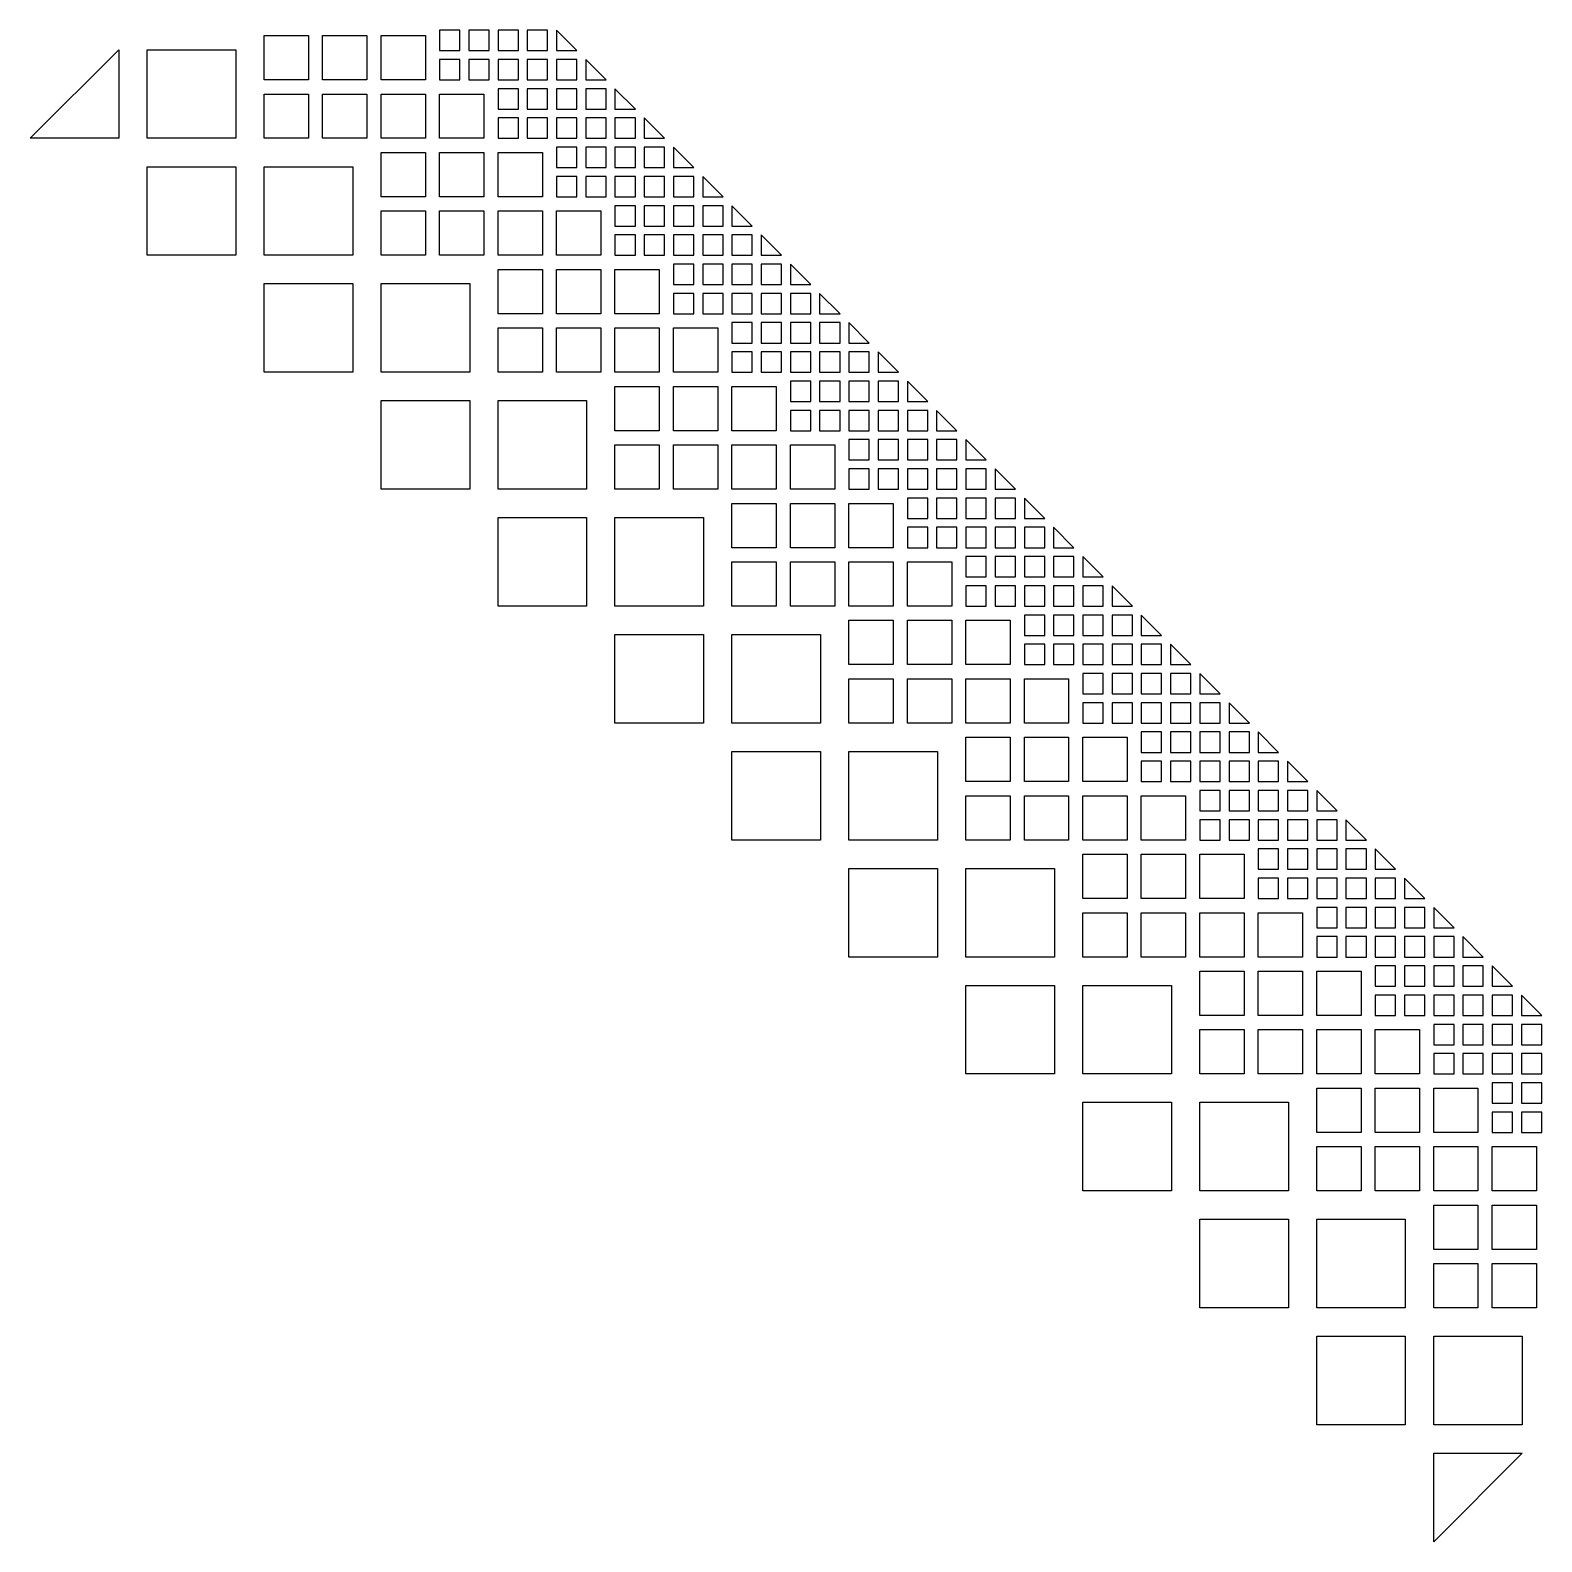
# Model space of a CAD drawing. Header units: inches. Extents: x -11.9 to 11.9, y -21.8 to -14.7.
# Drawn here: x -8.946 to -8.179, y -21.788 to -21.02 of the extents above; entities that cross this region are included whole.
import ezdxf

# ---------------------------------------------------------------- set-up
doc = ezdxf.new("R2010")
doc.units = ezdxf.units.IN
doc.header["$MEASUREMENT"] = 0

msp = doc.modelspace()

# ---------------------------------------------------------------- linework, layer by layer
for points in [[(-8.80505, -21.04516), (-8.82755, -21.04516), (-8.82755, -21.02266), (-8.80505, -21.02266)], [(-8.79785, -21.04516), (-8.79785, -21.02266), (-8.77535, -21.02266), (-8.77535, -21.04516)], [(-8.74565, -21.04516), (-8.76815, -21.04516), (-8.76815, -21.02266), (-8.74565, -21.02266)], [(-8.7281, -21.01996), (-8.73845, -21.01996), (-8.73845, -21.03031), (-8.7281, -21.03031)], [(-8.71325, -21.03031), (-8.71325, -21.01996), (-8.7236, -21.01996), (-8.7236, -21.03031)], [(-8.6984, -21.03031), (-8.6984, -21.01996), (-8.70875, -21.01996), (-8.70875, -21.03031)], [(-8.68355, -21.03031), (-8.68355, -21.01996), (-8.6939, -21.01996), (-8.6939, -21.03031)], [(-8.67905, -21.03031), (-8.6687, -21.03031), (-8.67905, -21.01996)], [(-8.90135, -21.07486), (-8.94635, -21.07486), (-8.90135, -21.02986)], [(-8.84195, -21.02986), (-8.84195, -21.07486), (-8.88695, -21.07486), (-8.88695, -21.02986)], [(-8.73845, -21.04516), (-8.7281, -21.04516), (-8.7281, -21.03481), (-8.73845, -21.03481)], [(-8.7236, -21.03481), (-8.7236, -21.04516), (-8.71325, -21.04516), (-8.71325, -21.03481)], [(-8.6984, -21.04516), (-8.6984, -21.03481), (-8.70875, -21.03481), (-8.70875, -21.04516)], [(-8.68355, -21.04516), (-8.68355, -21.03481), (-8.6939, -21.03481), (-8.6939, -21.04516)], [(-8.6687, -21.04516), (-8.6687, -21.03481), (-8.67905, -21.03481), (-8.67905, -21.04516)], [(-8.6642, -21.04516), (-8.65385, -21.04516), (-8.6642, -21.03481)], [(-8.6984, -21.04966), (-8.70875, -21.04966), (-8.70875, -21.06001), (-8.6984, -21.06001)], [(-8.68355, -21.06001), (-8.68355, -21.04966), (-8.6939, -21.04966), (-8.6939, -21.06001)], [(-8.6687, -21.06001), (-8.6687, -21.04966), (-8.67905, -21.04966), (-8.67905, -21.06001)], [(-8.65385, -21.06001), (-8.65385, -21.04966), (-8.6642, -21.04966), (-8.6642, -21.06001)], [(-8.64935, -21.06001), (-8.639, -21.06001), (-8.64935, -21.04966)], [(-8.82755, -21.07486), (-8.82755, -21.05236), (-8.80505, -21.05236), (-8.80505, -21.07486)], [(-8.77535, -21.07486), (-8.79785, -21.07486), (-8.79785, -21.05236), (-8.77535, -21.05236)], [(-8.76815, -21.07486), (-8.76815, -21.05236), (-8.74565, -21.05236), (-8.74565, -21.07486)], [(-8.71595, -21.07486), (-8.73845, -21.07486), (-8.73845, -21.05236), (-8.71595, -21.05236)], [(-8.70875, -21.07486), (-8.6984, -21.07486), (-8.6984, -21.06451), (-8.70875, -21.06451)], [(-8.6939, -21.06451), (-8.6939, -21.07486), (-8.68355, -21.07486), (-8.68355, -21.06451)], [(-8.6687, -21.07486), (-8.6687, -21.06451), (-8.67905, -21.06451), (-8.67905, -21.07486)], [(-8.65385, -21.07486), (-8.65385, -21.06451), (-8.6642, -21.06451), (-8.6642, -21.07486)], [(-8.639, -21.07486), (-8.639, -21.06451), (-8.64935, -21.06451), (-8.64935, -21.07486)], [(-8.6345, -21.07486), (-8.62415, -21.07486), (-8.6345, -21.06451)], [(-8.6687, -21.07936), (-8.67905, -21.07936), (-8.67905, -21.08971), (-8.6687, -21.08971)], [(-8.65385, -21.08971), (-8.65385, -21.07936), (-8.6642, -21.07936), (-8.6642, -21.08971)], [(-8.639, -21.08971), (-8.639, -21.07936), (-8.64935, -21.07936), (-8.64935, -21.08971)], [(-8.62415, -21.08971), (-8.62415, -21.07936), (-8.6345, -21.07936), (-8.6345, -21.08971)], [(-8.61965, -21.08971), (-8.6093, -21.08971), (-8.61965, -21.07936)], [(-8.74565, -21.10456), (-8.76815, -21.10456), (-8.76815, -21.08206), (-8.74565, -21.08206)], [(-8.73845, -21.10456), (-8.73845, -21.08206), (-8.71595, -21.08206), (-8.71595, -21.10456)], [(-8.68625, -21.10456), (-8.70875, -21.10456), (-8.70875, -21.08206), (-8.68625, -21.08206)], [(-8.84195, -21.13426), (-8.88695, -21.13426), (-8.88695, -21.08926), (-8.84195, -21.08926)], [(-8.82755, -21.08926), (-8.78255, -21.08926), (-8.78255, -21.13426), (-8.82755, -21.13426)], [(-8.67905, -21.10456), (-8.6687, -21.10456), (-8.6687, -21.09421), (-8.67905, -21.09421)], [(-8.6642, -21.09421), (-8.6642, -21.10456), (-8.65385, -21.10456), (-8.65385, -21.09421)], [(-8.639, -21.10456), (-8.639, -21.09421), (-8.64935, -21.09421), (-8.64935, -21.10456)], [(-8.62415, -21.10456), (-8.62415, -21.09421), (-8.6345, -21.09421), (-8.6345, -21.10456)], [(-8.6093, -21.10456), (-8.6093, -21.09421), (-8.61965, -21.09421), (-8.61965, -21.10456)], [(-8.6048, -21.10456), (-8.59445, -21.10456), (-8.6048, -21.09421)], [(-8.639, -21.10906), (-8.64935, -21.10906), (-8.64935, -21.11941), (-8.639, -21.11941)], [(-8.62415, -21.11941), (-8.62415, -21.10906), (-8.6345, -21.10906), (-8.6345, -21.11941)], [(-8.6093, -21.11941), (-8.6093, -21.10906), (-8.61965, -21.10906), (-8.61965, -21.11941)], [(-8.59445, -21.11941), (-8.59445, -21.10906), (-8.6048, -21.10906), (-8.6048, -21.11941)], [(-8.58995, -21.11941), (-8.5796, -21.11941), (-8.58995, -21.10906)], [(-8.76815, -21.13426), (-8.76815, -21.11176), (-8.74565, -21.11176), (-8.74565, -21.13426)], [(-8.71595, -21.13426), (-8.73845, -21.13426), (-8.73845, -21.11176), (-8.71595, -21.11176)], [(-8.70875, -21.13426), (-8.70875, -21.11176), (-8.68625, -21.11176), (-8.68625, -21.13426)], [(-8.65655, -21.13426), (-8.67905, -21.13426), (-8.67905, -21.11176), (-8.65655, -21.11176)], [(-8.64935, -21.13426), (-8.639, -21.13426), (-8.639, -21.12391), (-8.64935, -21.12391)], [(-8.6345, -21.12391), (-8.6345, -21.13426), (-8.62415, -21.13426), (-8.62415, -21.12391)], [(-8.6093, -21.13426), (-8.6093, -21.12391), (-8.61965, -21.12391), (-8.61965, -21.13426)], [(-8.59445, -21.13426), (-8.59445, -21.12391), (-8.6048, -21.12391), (-8.6048, -21.13426)], [(-8.5796, -21.13426), (-8.5796, -21.12391), (-8.58995, -21.12391), (-8.58995, -21.13426)], [(-8.5751, -21.13426), (-8.56475, -21.13426), (-8.5751, -21.12391)], [(-8.68625, -21.16396), (-8.70875, -21.16396), (-8.70875, -21.14146), (-8.68625, -21.14146)], [(-8.67905, -21.16396), (-8.67905, -21.14146), (-8.65655, -21.14146), (-8.65655, -21.16396)], [(-8.62685, -21.16396), (-8.64935, -21.16396), (-8.64935, -21.14146), (-8.62685, -21.14146)], [(-8.6093, -21.13876), (-8.61965, -21.13876), (-8.61965, -21.14911), (-8.6093, -21.14911)], [(-8.59445, -21.14911), (-8.59445, -21.13876), (-8.6048, -21.13876), (-8.6048, -21.14911)], [(-8.5796, -21.14911), (-8.5796, -21.13876), (-8.58995, -21.13876), (-8.58995, -21.14911)], [(-8.56475, -21.14911), (-8.56475, -21.13876), (-8.5751, -21.13876), (-8.5751, -21.14911)], [(-8.56025, -21.14911), (-8.5499, -21.14911), (-8.56025, -21.13876)], [(-8.78255, -21.14866), (-8.78255, -21.19366), (-8.82755, -21.19366), (-8.82755, -21.14866)], [(-8.76815, -21.14866), (-8.72315, -21.14866), (-8.72315, -21.19366), (-8.76815, -21.19366)], [(-8.61965, -21.16396), (-8.6093, -21.16396), (-8.6093, -21.15361), (-8.61965, -21.15361)], [(-8.6048, -21.15361), (-8.6048, -21.16396), (-8.59445, -21.16396), (-8.59445, -21.15361)], [(-8.5796, -21.16396), (-8.5796, -21.15361), (-8.58995, -21.15361), (-8.58995, -21.16396)], [(-8.56475, -21.16396), (-8.56475, -21.15361), (-8.5751, -21.15361), (-8.5751, -21.16396)], [(-8.5499, -21.16396), (-8.5499, -21.15361), (-8.56025, -21.15361), (-8.56025, -21.16396)], [(-8.5454, -21.16396), (-8.53505, -21.16396), (-8.5454, -21.15361)], [(-8.70875, -21.19366), (-8.70875, -21.17116), (-8.68625, -21.17116), (-8.68625, -21.19366)], [(-8.65655, -21.19366), (-8.67905, -21.19366), (-8.67905, -21.17116), (-8.65655, -21.17116)], [(-8.64935, -21.19366), (-8.64935, -21.17116), (-8.62685, -21.17116), (-8.62685, -21.19366)], [(-8.59715, -21.19366), (-8.61965, -21.19366), (-8.61965, -21.17116), (-8.59715, -21.17116)], [(-8.5796, -21.16846), (-8.58995, -21.16846), (-8.58995, -21.17881), (-8.5796, -21.17881)], [(-8.56475, -21.17881), (-8.56475, -21.16846), (-8.5751, -21.16846), (-8.5751, -21.17881)], [(-8.5499, -21.17881), (-8.5499, -21.16846), (-8.56025, -21.16846), (-8.56025, -21.17881)], [(-8.53505, -21.17881), (-8.53505, -21.16846), (-8.5454, -21.16846), (-8.5454, -21.17881)], [(-8.53055, -21.17881), (-8.5202, -21.17881), (-8.53055, -21.16846)], [(-8.58995, -21.19366), (-8.5796, -21.19366), (-8.5796, -21.18331), (-8.58995, -21.18331)], [(-8.5751, -21.18331), (-8.5751, -21.19366), (-8.56475, -21.19366), (-8.56475, -21.18331)], [(-8.5499, -21.19366), (-8.5499, -21.18331), (-8.56025, -21.18331), (-8.56025, -21.19366)], [(-8.53505, -21.19366), (-8.53505, -21.18331), (-8.5454, -21.18331), (-8.5454, -21.19366)], [(-8.5202, -21.19366), (-8.5202, -21.18331), (-8.53055, -21.18331), (-8.53055, -21.19366)], [(-8.5157, -21.19366), (-8.50535, -21.19366), (-8.5157, -21.18331)], [(-8.62685, -21.22336), (-8.64935, -21.22336), (-8.64935, -21.20086), (-8.62685, -21.20086)], [(-8.61965, -21.22336), (-8.61965, -21.20086), (-8.59715, -21.20086), (-8.59715, -21.22336)], [(-8.58995, -21.22336), (-8.58995, -21.20086), (-8.56745, -21.20086), (-8.56745, -21.22336)], [(-8.5499, -21.19816), (-8.56025, -21.19816), (-8.56025, -21.20851), (-8.5499, -21.20851)], [(-8.53505, -21.20851), (-8.53505, -21.19816), (-8.5454, -21.19816), (-8.5454, -21.20851)], [(-8.5202, -21.20851), (-8.5202, -21.19816), (-8.53055, -21.19816), (-8.53055, -21.20851)], [(-8.50535, -21.20851), (-8.50535, -21.19816), (-8.5157, -21.19816), (-8.5157, -21.20851)], [(-8.50085, -21.20851), (-8.4905, -21.20851), (-8.50085, -21.19816)], [(-8.72315, -21.20806), (-8.72315, -21.25306), (-8.76815, -21.25306), (-8.76815, -21.20806)], [(-8.70875, -21.20806), (-8.66375, -21.20806), (-8.66375, -21.25306), (-8.70875, -21.25306)], [(-8.56025, -21.22336), (-8.5499, -21.22336), (-8.5499, -21.21301), (-8.56025, -21.21301)], [(-8.5454, -21.21301), (-8.5454, -21.22336), (-8.53505, -21.22336), (-8.53505, -21.21301)], [(-8.5202, -21.22336), (-8.5202, -21.21301), (-8.53055, -21.21301), (-8.53055, -21.22336)], [(-8.50535, -21.22336), (-8.50535, -21.21301), (-8.5157, -21.21301), (-8.5157, -21.22336)], [(-8.4905, -21.22336), (-8.4905, -21.21301), (-8.50085, -21.21301), (-8.50085, -21.22336)], [(-8.486, -21.22336), (-8.47565, -21.22336), (-8.486, -21.21301)], [(-8.64935, -21.25306), (-8.64935, -21.23056), (-8.62685, -21.23056), (-8.62685, -21.25306)], [(-8.59715, -21.25306), (-8.61965, -21.25306), (-8.61965, -21.23056), (-8.59715, -21.23056)], [(-8.58995, -21.25306), (-8.58995, -21.23056), (-8.56745, -21.23056), (-8.56745, -21.25306)], [(-8.56025, -21.25306), (-8.56025, -21.23056), (-8.53775, -21.23056), (-8.53775, -21.25306)], [(-8.5202, -21.22786), (-8.53055, -21.22786), (-8.53055, -21.23821), (-8.5202, -21.23821)], [(-8.50535, -21.23821), (-8.50535, -21.22786), (-8.5157, -21.22786), (-8.5157, -21.23821)], [(-8.4905, -21.23821), (-8.4905, -21.22786), (-8.50085, -21.22786), (-8.50085, -21.23821)], [(-8.47565, -21.23821), (-8.47565, -21.22786), (-8.486, -21.22786), (-8.486, -21.23821)], [(-8.47115, -21.23821), (-8.4608, -21.23821), (-8.47115, -21.22786)], [(-8.53055, -21.25306), (-8.5202, -21.25306), (-8.5202, -21.24271), (-8.53055, -21.24271)], [(-8.5157, -21.24271), (-8.5157, -21.25306), (-8.50535, -21.25306), (-8.50535, -21.24271)], [(-8.4905, -21.25306), (-8.4905, -21.24271), (-8.50085, -21.24271), (-8.50085, -21.25306)], [(-8.47565, -21.25306), (-8.47565, -21.24271), (-8.486, -21.24271), (-8.486, -21.25306)], [(-8.4608, -21.25306), (-8.4608, -21.24271), (-8.47115, -21.24271), (-8.47115, -21.25306)], [(-8.4563, -21.25306), (-8.44595, -21.25306), (-8.4563, -21.24271)], [(-8.4905, -21.25756), (-8.50085, -21.25756), (-8.50085, -21.26791), (-8.4905, -21.26791)], [(-8.47565, -21.26791), (-8.47565, -21.25756), (-8.486, -21.25756), (-8.486, -21.26791)], [(-8.4608, -21.26791), (-8.4608, -21.25756), (-8.47115, -21.25756), (-8.47115, -21.26791)], [(-8.44595, -21.26791), (-8.44595, -21.25756), (-8.4563, -21.25756), (-8.4563, -21.26791)], [(-8.44145, -21.26791), (-8.4311, -21.26791), (-8.44145, -21.25756)], [(-8.56745, -21.28276), (-8.58995, -21.28276), (-8.58995, -21.26026), (-8.56745, -21.26026)], [(-8.56025, -21.28276), (-8.56025, -21.26026), (-8.53775, -21.26026), (-8.53775, -21.28276)], [(-8.50805, -21.28276), (-8.53055, -21.28276), (-8.53055, -21.26026), (-8.50805, -21.26026)], [(-8.66375, -21.26746), (-8.66375, -21.31246), (-8.70875, -21.31246), (-8.70875, -21.26746)], [(-8.60435, -21.26746), (-8.60435, -21.31246), (-8.64935, -21.31246), (-8.64935, -21.26746)], [(-8.50085, -21.28276), (-8.4905, -21.28276), (-8.4905, -21.27241), (-8.50085, -21.27241)], [(-8.486, -21.27241), (-8.486, -21.28276), (-8.47565, -21.28276), (-8.47565, -21.27241)], [(-8.4608, -21.28276), (-8.4608, -21.27241), (-8.47115, -21.27241), (-8.47115, -21.28276)], [(-8.44595, -21.28276), (-8.44595, -21.27241), (-8.4563, -21.27241), (-8.4563, -21.28276)], [(-8.4311, -21.28276), (-8.4311, -21.27241), (-8.44145, -21.27241), (-8.44145, -21.28276)], [(-8.4266, -21.28276), (-8.41625, -21.28276), (-8.4266, -21.27241)], [(-8.4608, -21.28726), (-8.47115, -21.28726), (-8.47115, -21.29761), (-8.4608, -21.29761)], [(-8.44595, -21.29761), (-8.44595, -21.28726), (-8.4563, -21.28726), (-8.4563, -21.29761)], [(-8.4311, -21.29761), (-8.4311, -21.28726), (-8.44145, -21.28726), (-8.44145, -21.29761)], [(-8.41625, -21.29761), (-8.41625, -21.28726), (-8.4266, -21.28726), (-8.4266, -21.29761)], [(-8.41175, -21.29761), (-8.4014, -21.29761), (-8.41175, -21.28726)], [(-8.58995, -21.31246), (-8.58995, -21.28996), (-8.56745, -21.28996), (-8.56745, -21.31246)], [(-8.53775, -21.31246), (-8.56025, -21.31246), (-8.56025, -21.28996), (-8.53775, -21.28996)], [(-8.53055, -21.31246), (-8.53055, -21.28996), (-8.50805, -21.28996), (-8.50805, -21.31246)], [(-8.47835, -21.31246), (-8.50085, -21.31246), (-8.50085, -21.28996), (-8.47835, -21.28996)], [(-8.47115, -21.31246), (-8.4608, -21.31246), (-8.4608, -21.30211), (-8.47115, -21.30211)], [(-8.4563, -21.30211), (-8.4563, -21.31246), (-8.44595, -21.31246), (-8.44595, -21.30211)], [(-8.4311, -21.31246), (-8.4311, -21.30211), (-8.44145, -21.30211), (-8.44145, -21.31246)], [(-8.41625, -21.31246), (-8.41625, -21.30211), (-8.4266, -21.30211), (-8.4266, -21.31246)], [(-8.4014, -21.31246), (-8.4014, -21.30211), (-8.41175, -21.30211), (-8.41175, -21.31246)], [(-8.3969, -21.31246), (-8.38655, -21.31246), (-8.3969, -21.30211)], [(-8.4311, -21.31696), (-8.44145, -21.31696), (-8.44145, -21.32731), (-8.4311, -21.32731)], [(-8.41625, -21.32731), (-8.41625, -21.31696), (-8.4266, -21.31696), (-8.4266, -21.32731)], [(-8.4014, -21.32731), (-8.4014, -21.31696), (-8.41175, -21.31696), (-8.41175, -21.32731)], [(-8.38655, -21.32731), (-8.38655, -21.31696), (-8.3969, -21.31696), (-8.3969, -21.32731)], [(-8.38205, -21.32731), (-8.3717, -21.32731), (-8.38205, -21.31696)], [(-8.50805, -21.34216), (-8.53055, -21.34216), (-8.53055, -21.31966), (-8.50805, -21.31966)], [(-8.50085, -21.34216), (-8.50085, -21.31966), (-8.47835, -21.31966), (-8.47835, -21.34216)], [(-8.44865, -21.34216), (-8.47115, -21.34216), (-8.47115, -21.31966), (-8.44865, -21.31966)], [(-8.60435, -21.37186), (-8.64935, -21.37186), (-8.64935, -21.32686), (-8.60435, -21.32686)], [(-8.58995, -21.32686), (-8.54495, -21.32686), (-8.54495, -21.37186), (-8.58995, -21.37186)], [(-8.44145, -21.34216), (-8.4311, -21.34216), (-8.4311, -21.33181), (-8.44145, -21.33181)], [(-8.4266, -21.33181), (-8.4266, -21.34216), (-8.41625, -21.34216), (-8.41625, -21.33181)], [(-8.4014, -21.34216), (-8.4014, -21.33181), (-8.41175, -21.33181), (-8.41175, -21.34216)], [(-8.38655, -21.34216), (-8.38655, -21.33181), (-8.3969, -21.33181), (-8.3969, -21.34216)], [(-8.3717, -21.34216), (-8.3717, -21.33181), (-8.38205, -21.33181), (-8.38205, -21.34216)], [(-8.3672, -21.34216), (-8.35685, -21.34216), (-8.3672, -21.33181)], [(-8.53055, -21.37186), (-8.53055, -21.34936), (-8.50805, -21.34936), (-8.50805, -21.37186)], [(-8.47835, -21.37186), (-8.50085, -21.37186), (-8.50085, -21.34936), (-8.47835, -21.34936)], [(-8.47115, -21.37186), (-8.47115, -21.34936), (-8.44865, -21.34936), (-8.44865, -21.37186)], [(-8.41895, -21.37186), (-8.44145, -21.37186), (-8.44145, -21.34936), (-8.41895, -21.34936)], [(-8.4014, -21.34666), (-8.41175, -21.34666), (-8.41175, -21.35701), (-8.4014, -21.35701)], [(-8.38655, -21.35701), (-8.38655, -21.34666), (-8.3969, -21.34666), (-8.3969, -21.35701)], [(-8.3717, -21.35701), (-8.3717, -21.34666), (-8.38205, -21.34666), (-8.38205, -21.35701)], [(-8.35685, -21.35701), (-8.35685, -21.34666), (-8.3672, -21.34666), (-8.3672, -21.35701)], [(-8.35235, -21.35701), (-8.342, -21.35701), (-8.35235, -21.34666)], [(-8.41175, -21.37186), (-8.4014, -21.37186), (-8.4014, -21.36151), (-8.41175, -21.36151)], [(-8.3969, -21.36151), (-8.3969, -21.37186), (-8.38655, -21.37186), (-8.38655, -21.36151)], [(-8.3717, -21.37186), (-8.3717, -21.36151), (-8.38205, -21.36151), (-8.38205, -21.37186)], [(-8.35685, -21.37186), (-8.35685, -21.36151), (-8.3672, -21.36151), (-8.3672, -21.37186)], [(-8.342, -21.37186), (-8.342, -21.36151), (-8.35235, -21.36151), (-8.35235, -21.37186)], [(-8.3375, -21.37186), (-8.32715, -21.37186), (-8.3375, -21.36151)], [(-8.44865, -21.40156), (-8.47115, -21.40156), (-8.47115, -21.37906), (-8.44865, -21.37906)], [(-8.44145, -21.40156), (-8.44145, -21.37906), (-8.41895, -21.37906), (-8.41895, -21.40156)], [(-8.38925, -21.40156), (-8.41175, -21.40156), (-8.41175, -21.37906), (-8.38925, -21.37906)], [(-8.3717, -21.37636), (-8.38205, -21.37636), (-8.38205, -21.38671), (-8.3717, -21.38671)], [(-8.35685, -21.38671), (-8.35685, -21.37636), (-8.3672, -21.37636), (-8.3672, -21.38671)], [(-8.342, -21.38671), (-8.342, -21.37636), (-8.35235, -21.37636), (-8.35235, -21.38671)], [(-8.32715, -21.38671), (-8.32715, -21.37636), (-8.3375, -21.37636), (-8.3375, -21.38671)], [(-8.32265, -21.38671), (-8.3123, -21.38671), (-8.32265, -21.37636)], [(-8.54495, -21.38626), (-8.54495, -21.43126), (-8.58995, -21.43126), (-8.58995, -21.38626)], [(-8.53055, -21.38626), (-8.48555, -21.38626), (-8.48555, -21.43126), (-8.53055, -21.43126)], [(-8.38205, -21.40156), (-8.3717, -21.40156), (-8.3717, -21.39121), (-8.38205, -21.39121)], [(-8.3672, -21.39121), (-8.3672, -21.40156), (-8.35685, -21.40156), (-8.35685, -21.39121)], [(-8.342, -21.40156), (-8.342, -21.39121), (-8.35235, -21.39121), (-8.35235, -21.40156)], [(-8.32715, -21.40156), (-8.32715, -21.39121), (-8.3375, -21.39121), (-8.3375, -21.40156)], [(-8.3123, -21.40156), (-8.3123, -21.39121), (-8.32265, -21.39121), (-8.32265, -21.40156)], [(-8.3078, -21.40156), (-8.29745, -21.40156), (-8.3078, -21.39121)], [(-8.47115, -21.43126), (-8.47115, -21.40876), (-8.44865, -21.40876), (-8.44865, -21.43126)], [(-8.41895, -21.43126), (-8.44145, -21.43126), (-8.44145, -21.40876), (-8.41895, -21.40876)], [(-8.41175, -21.43126), (-8.41175, -21.40876), (-8.38925, -21.40876), (-8.38925, -21.43126)], [(-8.35955, -21.43126), (-8.38205, -21.43126), (-8.38205, -21.40876), (-8.35955, -21.40876)], [(-8.342, -21.40606), (-8.35235, -21.40606), (-8.35235, -21.41641), (-8.342, -21.41641)], [(-8.32715, -21.41641), (-8.32715, -21.40606), (-8.3375, -21.40606), (-8.3375, -21.41641)], [(-8.3123, -21.41641), (-8.3123, -21.40606), (-8.32265, -21.40606), (-8.32265, -21.41641)], [(-8.29745, -21.41641), (-8.29745, -21.40606), (-8.3078, -21.40606), (-8.3078, -21.41641)], [(-8.29295, -21.41641), (-8.2826, -21.41641), (-8.29295, -21.40606)], [(-8.35235, -21.43126), (-8.342, -21.43126), (-8.342, -21.42091), (-8.35235, -21.42091)], [(-8.3375, -21.42091), (-8.3375, -21.43126), (-8.32715, -21.43126), (-8.32715, -21.42091)], [(-8.3123, -21.43126), (-8.3123, -21.42091), (-8.32265, -21.42091), (-8.32265, -21.43126)], [(-8.29745, -21.43126), (-8.29745, -21.42091), (-8.3078, -21.42091), (-8.3078, -21.43126)], [(-8.2826, -21.43126), (-8.2826, -21.42091), (-8.29295, -21.42091), (-8.29295, -21.43126)], [(-8.2781, -21.43126), (-8.26775, -21.43126), (-8.2781, -21.42091)], [(-8.38925, -21.46096), (-8.41175, -21.46096), (-8.41175, -21.43846), (-8.38925, -21.43846)], [(-8.38205, -21.46096), (-8.38205, -21.43846), (-8.35955, -21.43846), (-8.35955, -21.46096)], [(-8.32985, -21.46096), (-8.35235, -21.46096), (-8.35235, -21.43846), (-8.32985, -21.43846)], [(-8.3123, -21.43576), (-8.32265, -21.43576), (-8.32265, -21.44611), (-8.3123, -21.44611)], [(-8.29745, -21.44611), (-8.29745, -21.43576), (-8.3078, -21.43576), (-8.3078, -21.44611)], [(-8.2826, -21.44611), (-8.2826, -21.43576), (-8.29295, -21.43576), (-8.29295, -21.44611)], [(-8.26775, -21.44611), (-8.26775, -21.43576), (-8.2781, -21.43576), (-8.2781, -21.44611)], [(-8.26325, -21.44611), (-8.2529, -21.44611), (-8.26325, -21.43576)], [(-8.48555, -21.44566), (-8.48555, -21.49066), (-8.53055, -21.49066), (-8.53055, -21.44566)], [(-8.47115, -21.44566), (-8.42615, -21.44566), (-8.42615, -21.49066), (-8.47115, -21.49066)], [(-8.32265, -21.46096), (-8.3123, -21.46096), (-8.3123, -21.45061), (-8.32265, -21.45061)], [(-8.3078, -21.45061), (-8.3078, -21.46096), (-8.29745, -21.46096), (-8.29745, -21.45061)], [(-8.2826, -21.46096), (-8.2826, -21.45061), (-8.29295, -21.45061), (-8.29295, -21.46096)], [(-8.26775, -21.46096), (-8.26775, -21.45061), (-8.2781, -21.45061), (-8.2781, -21.46096)], [(-8.2529, -21.46096), (-8.2529, -21.45061), (-8.26325, -21.45061), (-8.26325, -21.46096)], [(-8.2484, -21.46096), (-8.23805, -21.46096), (-8.2484, -21.45061)], [(-8.41175, -21.49066), (-8.41175, -21.46816), (-8.38925, -21.46816), (-8.38925, -21.49066)], [(-8.35955, -21.49066), (-8.38205, -21.49066), (-8.38205, -21.46816), (-8.35955, -21.46816)], [(-8.35235, -21.49066), (-8.35235, -21.46816), (-8.32985, -21.46816), (-8.32985, -21.49066)], [(-8.30015, -21.49066), (-8.32265, -21.49066), (-8.32265, -21.46816), (-8.30015, -21.46816)], [(-8.2826, -21.46546), (-8.29295, -21.46546), (-8.29295, -21.47581), (-8.2826, -21.47581)], [(-8.26775, -21.47581), (-8.26775, -21.46546), (-8.2781, -21.46546), (-8.2781, -21.47581)], [(-8.2529, -21.47581), (-8.2529, -21.46546), (-8.26325, -21.46546), (-8.26325, -21.47581)], [(-8.23805, -21.47581), (-8.23805, -21.46546), (-8.2484, -21.46546), (-8.2484, -21.47581)], [(-8.23355, -21.47581), (-8.2232, -21.47581), (-8.23355, -21.46546)], [(-8.29295, -21.49066), (-8.2826, -21.49066), (-8.2826, -21.48031), (-8.29295, -21.48031)], [(-8.2781, -21.48031), (-8.2781, -21.49066), (-8.26775, -21.49066), (-8.26775, -21.48031)], [(-8.2529, -21.49066), (-8.2529, -21.48031), (-8.26325, -21.48031), (-8.26325, -21.49066)], [(-8.23805, -21.49066), (-8.23805, -21.48031), (-8.2484, -21.48031), (-8.2484, -21.49066)], [(-8.2232, -21.49066), (-8.2232, -21.48031), (-8.23355, -21.48031), (-8.23355, -21.49066)], [(-8.2187, -21.49066), (-8.20835, -21.49066), (-8.2187, -21.48031)], [(-8.2529, -21.49516), (-8.26325, -21.49516), (-8.26325, -21.50551), (-8.2529, -21.50551)], [(-8.23805, -21.50551), (-8.23805, -21.49516), (-8.2484, -21.49516), (-8.2484, -21.50551)], [(-8.2232, -21.50551), (-8.2232, -21.49516), (-8.23355, -21.49516), (-8.23355, -21.50551)], [(-8.20835, -21.50551), (-8.20835, -21.49516), (-8.2187, -21.49516), (-8.2187, -21.50551)], [(-8.20385, -21.50551), (-8.1935, -21.50551), (-8.20385, -21.49516)], [(-8.32985, -21.52036), (-8.35235, -21.52036), (-8.35235, -21.49786), (-8.32985, -21.49786)], [(-8.32265, -21.52036), (-8.32265, -21.49786), (-8.30015, -21.49786), (-8.30015, -21.52036)], [(-8.27045, -21.52036), (-8.29295, -21.52036), (-8.29295, -21.49786), (-8.27045, -21.49786)], [(-8.42615, -21.50506), (-8.42615, -21.55006), (-8.47115, -21.55006), (-8.47115, -21.50506)], [(-8.41175, -21.50506), (-8.36675, -21.50506), (-8.36675, -21.55006), (-8.41175, -21.55006)], [(-8.26325, -21.52036), (-8.2529, -21.52036), (-8.2529, -21.51001), (-8.26325, -21.51001)], [(-8.2484, -21.51001), (-8.2484, -21.52036), (-8.23805, -21.52036), (-8.23805, -21.51001)], [(-8.2232, -21.52036), (-8.2232, -21.51001), (-8.23355, -21.51001), (-8.23355, -21.52036)], [(-8.20835, -21.52036), (-8.20835, -21.51001), (-8.2187, -21.51001), (-8.2187, -21.52036)], [(-8.1935, -21.52036), (-8.1935, -21.51001), (-8.20385, -21.51001), (-8.20385, -21.52036)], [(-8.189, -21.52036), (-8.17865, -21.52036), (-8.189, -21.51001)], [(-8.2232, -21.52486), (-8.23355, -21.52486), (-8.23355, -21.53521), (-8.2232, -21.53521)], [(-8.20835, -21.53521), (-8.20835, -21.52486), (-8.2187, -21.52486), (-8.2187, -21.53521)], [(-8.1935, -21.53521), (-8.1935, -21.52486), (-8.20385, -21.52486), (-8.20385, -21.53521)], [(-8.17865, -21.53521), (-8.17865, -21.52486), (-8.189, -21.52486), (-8.189, -21.53521)], [(-8.35235, -21.55006), (-8.35235, -21.52756), (-8.32985, -21.52756), (-8.32985, -21.55006)], [(-8.30015, -21.55006), (-8.32265, -21.55006), (-8.32265, -21.52756), (-8.30015, -21.52756)], [(-8.29295, -21.55006), (-8.29295, -21.52756), (-8.27045, -21.52756), (-8.27045, -21.55006)], [(-8.24075, -21.55006), (-8.26325, -21.55006), (-8.26325, -21.52756), (-8.24075, -21.52756)], [(-8.23355, -21.55006), (-8.2232, -21.55006), (-8.2232, -21.53971), (-8.23355, -21.53971)], [(-8.2187, -21.53971), (-8.2187, -21.55006), (-8.20835, -21.55006), (-8.20835, -21.53971)], [(-8.1935, -21.55006), (-8.1935, -21.53971), (-8.20385, -21.53971), (-8.20385, -21.55006)], [(-8.17865, -21.55006), (-8.17865, -21.53971), (-8.189, -21.53971), (-8.189, -21.55006)], [(-8.1935, -21.55456), (-8.20385, -21.55456), (-8.20385, -21.56491), (-8.1935, -21.56491)], [(-8.17865, -21.56491), (-8.17865, -21.55456), (-8.189, -21.55456), (-8.189, -21.56491)], [(-8.36675, -21.60946), (-8.41175, -21.60946), (-8.41175, -21.56446), (-8.36675, -21.56446)], [(-8.35235, -21.56446), (-8.30735, -21.56446), (-8.30735, -21.60946), (-8.35235, -21.60946)], [(-8.27045, -21.57976), (-8.29295, -21.57976), (-8.29295, -21.55726), (-8.27045, -21.55726)], [(-8.26325, -21.57976), (-8.26325, -21.55726), (-8.24075, -21.55726), (-8.24075, -21.57976)], [(-8.21105, -21.57976), (-8.23355, -21.57976), (-8.23355, -21.55726), (-8.21105, -21.55726)], [(-8.20385, -21.57976), (-8.1935, -21.57976), (-8.1935, -21.56941), (-8.20385, -21.56941)], [(-8.189, -21.56941), (-8.189, -21.57976), (-8.17865, -21.57976), (-8.17865, -21.56941)], [(-8.29295, -21.60946), (-8.29295, -21.58696), (-8.27045, -21.58696), (-8.27045, -21.60946)], [(-8.24075, -21.60946), (-8.26325, -21.60946), (-8.26325, -21.58696), (-8.24075, -21.58696)], [(-8.23355, -21.60946), (-8.23355, -21.58696), (-8.21105, -21.58696), (-8.21105, -21.60946)], [(-8.20385, -21.60946), (-8.20385, -21.58696), (-8.18135, -21.58696), (-8.18135, -21.60946)], [(-8.21105, -21.63916), (-8.23355, -21.63916), (-8.23355, -21.61666), (-8.21105, -21.61666)], [(-8.20385, -21.61666), (-8.18135, -21.61666), (-8.18135, -21.63916), (-8.20385, -21.63916)], [(-8.30735, -21.66886), (-8.35235, -21.66886), (-8.35235, -21.62386), (-8.30735, -21.62386)], [(-8.24795, -21.62386), (-8.24795, -21.66886), (-8.29295, -21.66886), (-8.29295, -21.62386)], [(-8.23355, -21.66886), (-8.23355, -21.64636), (-8.21105, -21.64636), (-8.21105, -21.66886)], [(-8.20385, -21.66886), (-8.20385, -21.64636), (-8.18135, -21.64636), (-8.18135, -21.66886)], [(-8.24795, -21.68326), (-8.24795, -21.72826), (-8.29295, -21.72826), (-8.29295, -21.68326)], [(-8.23355, -21.68326), (-8.18855, -21.68326), (-8.18855, -21.72826), (-8.23355, -21.72826)], [(-8.23355, -21.78766), (-8.23355, -21.74266), (-8.18855, -21.74266)]]:
    msp.add_lwpolyline(points, close=True)

doc.saveas('drawing.dxf')
